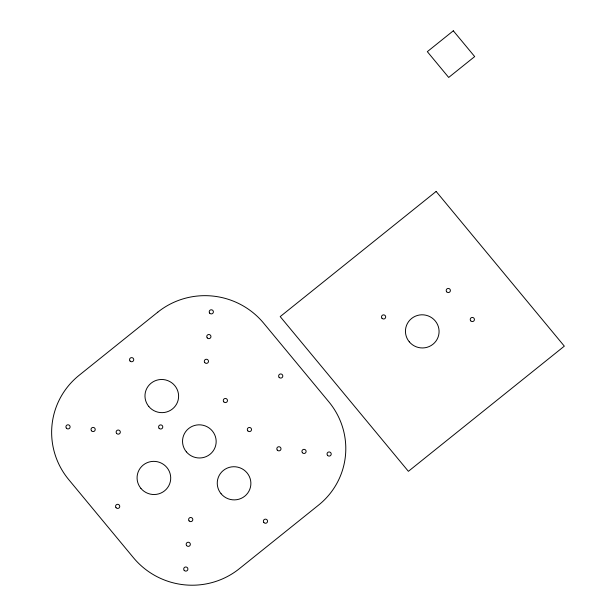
<?xml version="1.0" encoding="UTF-8"?>
<svg xmlns="http://www.w3.org/2000/svg" width="616" height="616" viewBox="0 0 616 616"><rect width="100%" height="100%" fill="white"/><g stroke="black" fill="none" stroke-linecap="round" stroke-linejoin="round"><path stroke-width="0.92" d="M453.314 30.8L427.327 51.659L448.687 77.447L474.682 56.587L453.314 30.8M157.781 312.166L79.094 375.329A75.306 74.089 14.4 0 0 68.753 479.633L133.441 557.703A75.306 74.089 14.4 0 0 239.324 568.714L318.641 505.051A74.49 73.289 14.4 0 0 328.867 401.871L263.663 323.177A75.306 74.089 14.4 0 0 157.781 312.166M436.136 191.445L280.203 316.609L408.393 471.325L564.325 346.154L436.136 191.445M277.285 450.103A2.102 2.071 14.4 0 0 280.873 449.541A2.102 2.071 14.4 0 0 278.563 446.746A2.102 2.071 14.4 0 0 277.285 450.103M327.504 455.324A2.102 2.071 14.4 0 0 331.1 454.762A2.102 2.071 14.4 0 0 328.79 451.975A2.102 2.071 14.4 0 0 327.504 455.324M186.363 451.844A16.84 16.57 14.4 0 0 215.1 447.347A16.84 16.57 14.4 0 0 196.589 425.025A16.84 16.57 14.4 0 0 186.363 451.844M148.803 406.506A16.84 16.57 14.4 0 0 177.539 402.009A16.84 16.57 14.4 0 0 159.02 379.687A16.84 16.57 14.4 0 0 148.803 406.506M207.222 337.884A2.102 2.071 14.4 0 0 210.818 337.322A2.102 2.071 14.4 0 0 208.501 334.526A2.102 2.071 14.4 0 0 207.222 337.884M91.491 430.784A2.102 2.071 14.4 0 0 95.087 430.222A2.102 2.071 14.4 0 0 92.77 427.427A2.102 2.071 14.4 0 0 91.491 430.784M116.601 433.395A2.102 2.071 14.4 0 0 120.197 432.832A2.102 2.071 14.4 0 0 117.887 430.045A2.102 2.071 14.4 0 0 116.601 433.395M247.794 430.838A2.102 2.071 14.4 0 0 251.39 430.276A2.102 2.071 14.4 0 0 249.08 427.481A2.102 2.071 14.4 0 0 247.794 430.838M204.774 362.616A2.102 2.071 14.4 0 0 208.362 362.062A2.102 2.071 14.4 0 0 206.052 359.267A2.102 2.071 14.4 0 0 204.774 362.616M66.382 428.166A2.102 2.071 14.4 0 0 69.97 427.612A2.102 2.071 14.4 0 0 67.66 424.817A2.102 2.071 14.4 0 0 66.382 428.166M130.014 360.984A2.102 2.071 14.4 0 0 133.61 360.429A2.102 2.071 14.4 0 0 131.293 357.634A2.102 2.071 14.4 0 0 130.014 360.984M302.394 452.714A2.102 2.071 14.4 0 0 305.99 452.152A2.102 2.071 14.4 0 0 303.673 449.364A2.102 2.071 14.4 0 0 302.394 452.714M189.081 520.867A2.102 2.071 14.4 0 0 192.677 520.312A2.102 2.071 14.4 0 0 190.367 517.517A2.102 2.071 14.4 0 0 189.081 520.867M186.633 545.607A2.102 2.071 14.4 0 0 190.221 545.045A2.102 2.071 14.4 0 0 187.911 542.257A2.102 2.071 14.4 0 0 186.633 545.607M263.848 522.514A2.102 2.071 14.4 0 0 267.436 521.952A2.102 2.071 14.4 0 0 265.126 519.157A2.102 2.071 14.4 0 0 263.848 522.514M223.762 401.825A2.102 2.071 14.4 0 0 227.35 401.262A2.102 2.071 14.4 0 0 225.04 398.475A2.102 2.071 14.4 0 0 223.762 401.825M184.176 570.347A2.102 2.071 14.4 0 0 187.772 569.785A2.102 2.071 14.4 0 0 185.462 566.997A2.102 2.071 14.4 0 0 184.176 570.347M209.679 313.144A2.102 2.071 14.4 0 0 213.267 312.582A2.102 2.071 14.4 0 0 210.957 309.794A2.102 2.071 14.4 0 0 209.679 313.144M116.024 507.676A2.102 2.071 14.4 0 0 119.62 507.114A2.102 2.071 14.4 0 0 117.302 504.327A2.102 2.071 14.4 0 0 116.024 507.676M140.902 488.38A16.84 16.57 14.4 0 0 169.646 483.883A16.84 16.57 14.4 0 0 151.128 461.561A16.84 16.57 14.4 0 0 140.902 488.38M159.067 428.259A2.102 2.071 14.4 0 0 162.655 427.697A2.102 2.071 14.4 0 0 160.345 424.909A2.102 2.071 14.4 0 0 159.067 428.259M279.094 377.323A2.102 2.071 14.4 0 0 282.682 376.761A2.102 2.071 14.4 0 0 280.372 373.974A2.102 2.071 14.4 0 0 279.094 377.323M221.082 493.747A16.84 16.57 14.4 0 0 249.819 489.25A16.84 16.57 14.4 0 0 231.308 466.928A16.84 16.57 14.4 0 0 221.082 493.747M446.669 291.799A2.102 2.071 14.4 0 0 450.265 291.245A2.102 2.071 14.4 0 0 447.955 288.45A2.102 2.071 14.4 0 0 446.669 291.799M470.709 320.813A2.102 2.071 14.4 0 0 474.297 320.251A2.102 2.071 14.4 0 0 471.987 317.456A2.102 2.071 14.4 0 0 470.709 320.813M409.278 341.818A16.84 16.57 14.4 0 0 438.015 337.322A16.84 16.57 14.4 0 0 419.496 314.999A16.84 16.57 14.4 0 0 409.278 341.818M381.974 318.233A2.102 2.071 14.4 0 0 385.57 317.671A2.102 2.071 14.4 0 0 383.26 314.884A2.102 2.071 14.4 0 0 381.974 318.233"/></g></svg>
